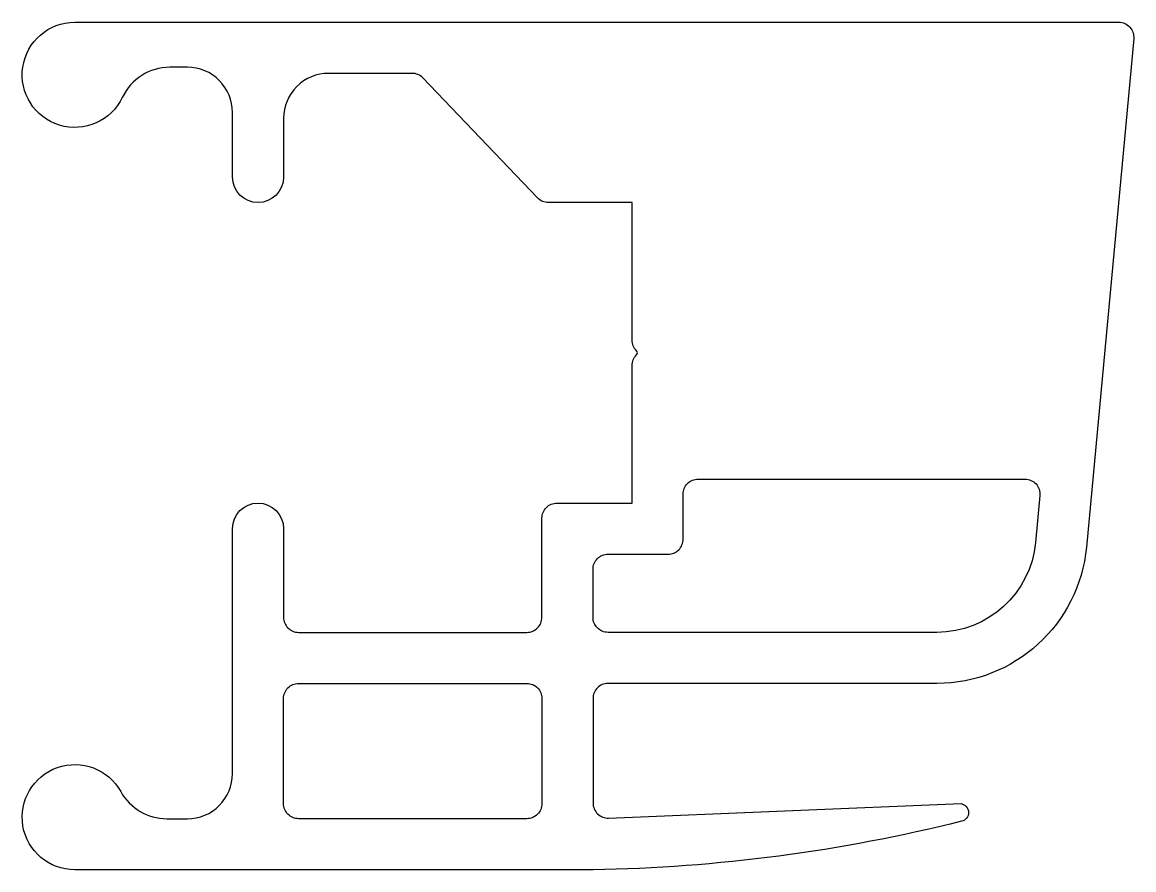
# Model space of a CAD drawing. Extents: x 151.5 to 188.5, y 211.2 to 239.4.
import ezdxf

# ---------------------------------------------------------------- set-up
doc = ezdxf.new("R2010")
doc.units = 0
doc.layers.get('0').update_dxf_attribs({"linetype": 'CONTINUOUS'})

msp = doc.modelspace()

# ---------------------------------------------------------------- linework, layer by layer
for points in [[(168.299, 219.131, 0.414214), (168.799, 219.631), (168.799, 222.931, -0.414214), (169.299, 223.431), (171.799, 223.431), (171.799, 228.007, -0.198912), (171.946, 228.36, 0.414214), (171.946, 228.502, -0.198912), (171.799, 228.855), (171.799, 233.431), (169.013, 233.431, -0.204825), (168.652, 233.586), (164.838, 237.577, 0.204825), (164.477, 237.731), (161.699, 237.731, 0.414214), (160.199, 236.231), (160.199, 234.281, -1), (158.499, 234.281), (158.499, 236.431, 0.414214), (156.999, 237.931), (156.412, 237.931, 0.28969), (154.83, 236.931, -1.815671), (153.249, 239.431), (187.999, 239.431, -0.44168), (188.497, 238.885), (186.922, 221.968, -0.387271), (181.943, 217.431), (170.999, 217.431, 0.414214), (170.499, 216.931), (170.499, 213.452, 0.426213), (171.02, 212.952), (182.749, 213.431, -0.818943), (182.767, 212.843, -0.057247), (170.499, 211.231), (153.249, 211.231, -1.748587), (154.779, 213.831, 0.272353), (156.309, 212.931), (156.999, 212.931, 0.414214), (158.499, 214.431), (158.499, 222.581, -1), (160.199, 222.581), (160.199, 219.631, 0.414214), (160.699, 219.131)], [(173.499, 222.231), (173.499, 223.731, -0.414214), (173.999, 224.231), (184.876, 224.231, -0.44168), (185.374, 223.685), (185.229, 222.125, -0.387271), (181.943, 219.131), (170.999, 219.131, -0.414214), (170.499, 219.631), (170.499, 221.231, -0.414214), (170.999, 221.731), (172.999, 221.731, 0.414214)], [(168.299, 217.431, -0.414214), (168.799, 216.931), (168.799, 213.431, -0.414214), (168.299, 212.931), (160.699, 212.931, -0.414214), (160.199, 213.431), (160.199, 216.931, -0.414214), (160.699, 217.431)]]:
    msp.add_lwpolyline(points, format="xyb", close=True)

doc.saveas('drawing.dxf')
